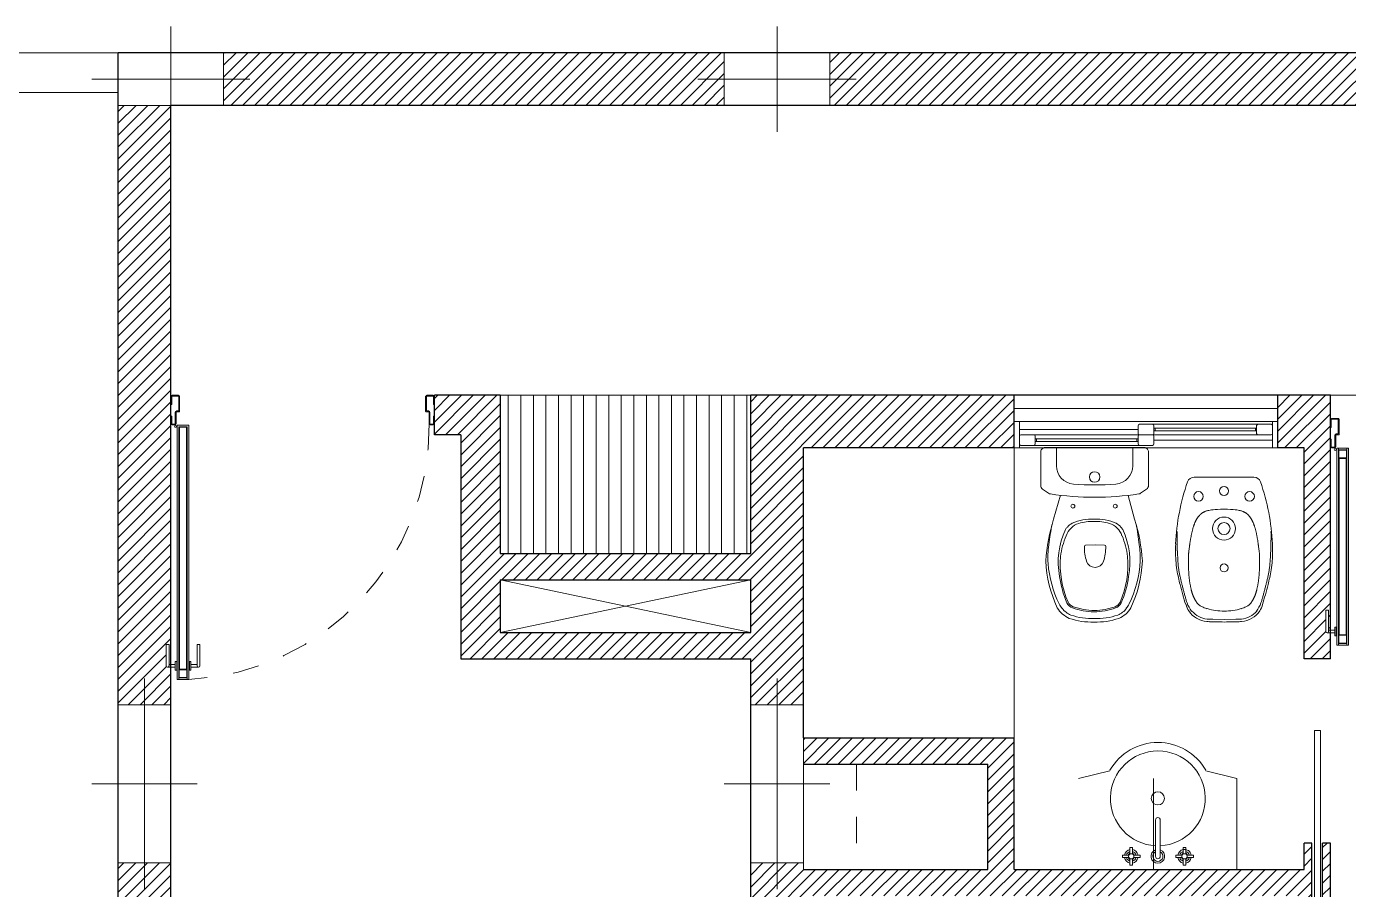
# Model space of a CAD drawing. Header units: millimetres. Extents: x 5985 to 6342, y 1020 to 1088.
# Drawn here: x 6241.81 to 6246.83, y 1074.36 to 1077.63 of the extents above; entities that cross this region are included whole.
import ezdxf

# ---------------------------------------------------------------- set-up
doc = ezdxf.new("R2010")
doc.units = ezdxf.units.MM
doc.linetypes.add('CENTER', pattern=[50.8, 31.75, -6.35, 6.35, -6.35])
doc.linetypes.add('JIS_02_0.7', pattern=[1.35, 0.75, -0.6])
for name, color, linetype, lineweight in [('02_CIVIL_EXIST', 18, 'Continuous', 30), ('07_CIVIL VISTAS MEDIA', 251, 'Continuous', 5), ('08_CIVIL VISTAS FINO', 143, 'Continuous', 9), ('09_CIVIL PROYECCIONES', 230, 'Continuous', 5), ('10_CIVIL EJES', 230, 'CENTER', 15), ('12_HATCH', 254, 'Continuous', 9), ('COLUMNAS_EJES', 252, 'Continuous', 9), ('MISC MUEBLES', 143, 'Continuous', 9), ('PILAR_HORMIGON', 2, 'Continuous', 20)]:
    doc.layers.add(name, color=color, linetype=linetype, lineweight=lineweight)
doc.layers.add('Paredes', color=250, linetype='Continuous')
pattern_1 = [(45, (-48.522404, -188.426323), (-0.0224506403, 0.0224506403), [])]
pattern_2 = [(45, (5306.23185, 1146.36072), (-0.0224506403, 0.0224506403), [])]

# ---------------------------------------------------------------- blocks, each defined once
blk = doc.blocks.new('PUERTA 1M')
at = {"layer": '09_CIVIL PROYECCIONES', "linetype": 'JIS_02_0.7', "ltscale": 0.1}
blk.add_arc((938.8607, -15.1119), 0.9623, 179.4154, 266.9577, dxfattribs=at)
at = {"layer": 'MISC MUEBLES'}
for p, q in [((937.8784, -14.9985), (937.8784, -15.0289)), ((937.8817, -14.9985), (937.8817, -15.0289)), ((937.8828, -14.994), (937.9071, -14.994)), ((937.8828, -14.9974), (937.9069, -14.9974)), ((937.9081, -15.0532), (937.9081, -14.9983)), ((937.9116, -15.054), (937.9116, -14.9978)), ((938.8451, -15.054), (938.8451, -14.9978)), ((938.8487, -15.0532), (938.8487, -14.9983)), ((938.8739, -14.994), (938.8496, -14.994)), ((938.8739, -14.9974), (938.8498, -14.9974)), ((938.875, -14.9985), (938.875, -15.0289)), ((938.8784, -14.9985), (938.8784, -15.0289)), ((937.8784, -15.0289), (937.8817, -15.0289)), ((938.8784, -15.0289), (938.875, -15.0289)), ((937.8784, -15.0729), (937.8784, -15.102)), ((937.8784, -15.0729), (937.8817, -15.0729)), ((937.8817, -15.0729), (937.8817, -15.102)), ((937.8951, -15.102), (937.8951, -15.0588)), ((937.8984, -15.102), (937.8984, -15.0588)), ((937.9007, -15.0532), (937.9081, -15.0532)), ((937.9007, -15.0566), (937.9094, -15.0566)), ((938.856, -15.0566), (938.8474, -15.0566)), ((938.856, -15.0532), (938.8487, -15.0532)), ((938.8583, -15.102), (938.8583, -15.0588)), ((938.8616, -15.102), (938.8616, -15.0588)), ((938.8784, -15.0729), (938.875, -15.0729)), ((938.875, -15.0729), (938.875, -15.102)), ((938.8784, -15.0729), (938.8784, -15.102)), ((937.8828, -15.1032), (937.894, -15.1032)), ((937.8828, -15.1065), (937.894, -15.1065)), ((938.8546, -15.1071), (938.8096, -15.1071)), ((938.8096, -15.1071), (938.8096, -16.0728)), ((938.8478, -15.1138), (938.8163, -15.1138)), ((938.8163, -15.1138), (938.8163, -16.0728)), ((938.8467, -15.1149), (938.8175, -15.1149)), ((938.8175, -15.1149), (938.8175, -15.1442)), ((938.8185, -16.0335), (938.8185, -15.1149)), ((938.8457, -15.1149), (938.8457, -16.0335)), ((938.8467, -15.1442), (938.8467, -15.1149)), ((938.8478, -15.1138), (938.8478, -16.0728)), ((938.8546, -15.1071), (938.8546, -16.0728)), ((938.8739, -15.1032), (938.8627, -15.1032)), ((938.8739, -15.1065), (938.8627, -15.1065)), ((938.7789, -15.9405), (938.7682, -15.9405)), ((938.7682, -15.9405), (938.7682, -16.021)), ((938.7789, -16.021), (938.7789, -15.9405)), ((938.8853, -16.021), (938.8853, -15.9405)), ((938.8853, -15.9405), (938.896, -15.9405)), ((938.896, -15.9405), (938.896, -16.021)), ((938.7735, -16.0264), (938.8025, -16.0264)), ((938.7789, -16.0157), (938.8025, -16.0157)), ((938.8078, -16.0049), (938.8025, -16.0049)), ((938.8025, -16.0049), (938.8025, -16.0371)), ((938.8025, -16.0371), (938.8078, -16.0371)), ((938.8078, -16.0371), (938.8078, -16.0049)), ((938.8175, -16.0649), (938.8175, -16.0356)), ((938.8175, -16.0356), (938.8467, -16.0356)), ((938.8457, -16.0335), (938.8185, -16.0335)), ((938.8467, -16.0356), (938.8467, -16.0649)), ((938.8563, -16.0371), (938.8563, -16.0049)), ((938.8563, -16.0049), (938.8617, -16.0049)), ((938.8617, -16.0371), (938.8563, -16.0371)), ((938.8617, -16.0049), (938.8617, -16.0371)), ((938.8853, -16.0157), (938.8617, -16.0157)), ((938.8906, -16.0264), (938.8617, -16.0264)), ((938.8546, -16.0728), (938.8096, -16.0728)), ((938.8478, -16.066), (938.8163, -16.066)), ((938.8467, -16.0649), (938.8175, -16.0649))]:
    blk.add_line(p, q, dxfattribs=at)
blk.add_circle((938.8607, -15.1119), 0.0036, dxfattribs=at)
for centre, radius, start, end in [((937.8828, -14.9985), 0.00448, 90, 180), ((937.8828, -14.9985), 0.00112, 90, 180), ((937.9069, -14.9985), 0.00112, 8.602, 90), ((937.9071, -14.9985), 0.00448, 8.602, 90), ((938.8496, -14.9985), 0.00448, 90, 171.398), ((938.8498, -14.9985), 0.00112, 90, 171.398), ((938.8739, -14.9985), 0.00448, 0, 90), ((938.8739, -14.9985), 0.00112, 0, 90), ((937.9007, -15.0588), 0.0056, 90, 180), ((937.9007, -15.0588), 0.00224, 90, 180), ((937.9094, -15.0544), 0.00224, 270, 8.602), ((938.8474, -15.0544), 0.00224, 171.398, 270), ((938.856, -15.0588), 0.0056, 0, 90), ((938.856, -15.0588), 0.00224, 0, 90), ((937.8828, -15.102), 0.00448, 180, 270), ((937.8828, -15.102), 0.00112, 180, 270), ((937.894, -15.102), 0.00448, 270, 0), ((937.894, -15.102), 0.00112, 270, 0), ((938.8627, -15.102), 0.00448, 180, 270), ((938.8627, -15.102), 0.00112, 180, 270), ((938.8739, -15.102), 0.00112, 270, 0), ((938.8739, -15.102), 0.00448, 270, 0), ((938.7735, -16.021), 0.00537, 180, 0), ((938.8906, -16.021), 0.00537, 180, 0)]:
    blk.add_arc(centre, radius, start, end, dxfattribs=at)
blk = doc.blocks.new('Ejes de la columna')
at = {"layer": 'COLUMNAS_EJES'}
for p, q in [((0, -0.5), (0, 0.5)), ((-0.5, 0), (0.5, 0))]:
    blk.add_line(p, q, dxfattribs=at)
blk = doc.blocks.new('1.4')
at = {"layer": '07_CIVIL VISTAS MEDIA', "linetype": 'Continuous'}
for p, q in [((931.5096, -69.8063), (930.5096, -69.8063)), ((930.5896, -69.8813), (930.9796, -69.8813)), ((930.5946, -69.8913), (930.5946, -69.8813)), ((930.9746, -69.8913), (930.9746, -69.8813)), ((930.5896, -69.8913), (930.9796, -69.8913)), ((930.9796, -69.8913), (930.5896, -69.8913)), ((931.0396, -69.9213), (931.4296, -69.9213)), ((931.0396, -69.9313), (931.4296, -69.9313)), ((931.4296, -69.9313), (931.0396, -69.9313)), ((931.0446, -69.9313), (931.0446, -69.9213)), ((931.4246, -69.9313), (931.4246, -69.9213))]:
    blk.add_line(p, q, dxfattribs=at)
at = {"layer": '09_CIVIL PROYECCIONES', "linetype": 'Continuous'}
for p, q in [((930.5296, -69.8563), (930.5096, -69.8563)), ((930.5096, -69.8563), (930.5096, -69.9563)), ((930.5096, -69.9063), (930.5096, -69.8563)), ((931.4896, -69.8563), (930.5296, -69.8563)), ((930.5296, -69.9563), (930.5296, -69.8563)), ((930.5846, -69.8663), (930.5346, -69.8663)), ((930.9846, -69.8663), (930.5846, -69.8663)), ((930.5896, -69.8713), (930.5896, -69.9013)), ((930.5896, -69.8913), (930.5896, -69.8813)), ((930.9796, -69.8713), (930.9796, -69.9013)), ((930.9796, -69.8913), (930.9796, -69.8813)), ((931.0346, -69.8663), (930.9846, -69.8663)), ((931.0396, -69.8713), (931.0396, -69.9013)), ((931.4896, -69.8563), (931.5096, -69.8563)), ((931.4896, -69.8563), (931.4896, -69.9563)), ((931.5096, -69.8563), (931.5096, -69.9563)), ((931.5096, -69.8563), (931.5096, -69.9563)), ((930.5096, -69.9063), (930.5096, -69.9563)), ((930.9796, -69.9263), (930.5296, -69.9263)), ((930.5346, -69.9063), (930.5846, -69.9063)), ((930.5846, -69.9063), (930.9846, -69.9063)), ((930.5896, -69.8863), (930.5896, -69.8913)), ((930.9796, -69.8913), (930.9796, -69.8863)), ((930.9796, -69.9113), (930.9796, -69.9413)), ((930.9846, -69.9063), (931.0346, -69.9063)), ((930.9846, -69.9063), (931.0346, -69.9063)), ((931.0346, -69.9063), (931.4346, -69.9063)), ((931.0396, -69.8863), (931.4896, -69.8863)), ((931.0396, -69.9113), (931.0396, -69.9413)), ((931.0396, -69.9313), (931.0396, -69.9213)), ((931.0396, -69.9263), (931.0396, -69.9313)), ((931.4296, -69.9113), (931.4296, -69.9413)), ((931.4296, -69.9313), (931.4296, -69.9213)), ((931.4296, -69.9313), (931.4296, -69.9263)), ((931.4346, -69.9063), (931.4846, -69.9063)), ((930.5096, -69.9563), (931.5096, -69.9563)), ((930.5096, -69.9563), (931.5096, -69.9563)), ((930.5296, -69.9563), (930.5096, -69.9563)), ((930.5296, -69.9563), (931.4896, -69.9563)), ((931.0346, -69.9463), (930.9846, -69.9463)), ((931.4346, -69.9463), (931.0346, -69.9463)), ((931.4846, -69.9463), (931.4346, -69.9463)), ((931.4896, -69.9563), (931.5096, -69.9563))]:
    blk.add_line(p, q, dxfattribs=at)
for centre, start, end in [((930.5346, -69.8713), 90, 180), ((930.5846, -69.8713), 0, 90), ((930.9846, -69.8713), 90, 180), ((931.0346, -69.8713), 0, 90), ((930.5346, -69.9013), 180, 270), ((930.5846, -69.9013), 270, 0), ((930.9846, -69.9013), 180, 270), ((930.9846, -69.9113), 90, 180), ((931.0346, -69.9013), 270, 0), ((931.0346, -69.9113), 0, 90), ((931.4346, -69.9113), 90, 180), ((931.4846, -69.9113), 0, 90), ((930.9846, -69.9413), 180, 270), ((931.0346, -69.9413), 270, 0), ((931.4346, -69.9413), 180, 270), ((931.4846, -69.9413), 270, 0)]:
    blk.add_arc(centre, 0.005, start, end, dxfattribs=at)

msp = doc.modelspace()

# ---------------------------------------------------------------- hatches: boundary and pattern name
at = {"layer": '07_CIVIL VISTAS MEDIA'}
h = msp.add_hatch(dxfattribs=at)
h.set_pattern_fill('ANSI31', color=18, scale=0.01)
h.set_pattern_definition(pattern_1)
h.paths.add_polyline_path([(6266.3631, 1077.3347), (6266.1631, 1077.3347), (6266.1631, 1075.288), (6266.1807, 1075.288), (6266.1807, 1075.2021), (6266.1631, 1075.2021), (6266.1631, 1075.0599), (6266.3631, 1075.0599)])
h.paths.add_polyline_path([(6265.9631, 1077.5347), (6264.0631, 1077.5349), (6264.0631, 1077.3349), (6265.9631, 1077.3347)])
h.paths.add_polyline_path([(6263.6631, 1077.5347), (6257.6631, 1077.5348), (6257.6631, 1077.3348), (6263.6631, 1077.3347)])
h.paths.add_polyline_path([(6257.2631, 1077.5348), (6251.2631, 1077.5348), (6251.2631, 1077.3348), (6257.2631, 1077.3348)])
h.paths.add_polyline_path([(6250.8631, 1077.5348), (6244.8631, 1077.5348), (6244.8631, 1077.3348), (6250.8631, 1077.3348)])
h.paths.add_polyline_path([(6244.4631, 1077.5349), (6242.5631, 1077.5348), (6242.5631, 1077.3348), (6244.4631, 1077.3349)])
h.paths.add_polyline_path([(6242.3631, 1077.3348), (6242.1631, 1077.3348), (6242.1631, 1075.0599), (6242.3631, 1075.0599), (6242.3631, 1075.2023), (6242.3454, 1075.2023), (6242.3454, 1075.2882), (6242.3631, 1075.2882)])
h.paths.add_polyline_path([(6242.3631, 1074.4599), (6242.1631, 1074.4599), (6242.1631, 1072.185), (6242.3631, 1072.185)])
h = msp.add_hatch(dxfattribs=at)
h.set_pattern_fill('ANSI31', color=18, scale=0.01)
h.set_pattern_definition(pattern_1)
h.paths.add_polyline_path([(6245.5631, 1076.2347), (6244.5631, 1076.2347), (6244.5631, 1075.6347), (6243.6131, 1075.6347), (6243.6131, 1076.2347), (6243.3631, 1076.2347), (6243.3631, 1076.0847), (6243.4631, 1076.0847), (6243.4631, 1075.2347), (6244.5631, 1075.2347), (6244.5631, 1075.0599), (6244.7631, 1075.0599), (6244.7631, 1076.0347), (6245.5631, 1076.0347)])
h.paths.add_polyline_path([(6244.5631, 1075.3347), (6243.6131, 1075.3347), (6243.6131, 1075.5347), (6244.5631, 1075.5347)], flags=16)
h = msp.add_hatch(dxfattribs=at)
h.set_pattern_fill('ANSI31', color=18, scale=0.01)
h.set_pattern_definition(pattern_2)
h.paths.add_polyline_path([(6255.0635, 1076.2347), (6253.9631, 1076.2347), (6253.9631, 1075.2347), (6254.0631, 1075.2347), (6254.0631, 1076.0347), (6255.0635, 1076.0347)])
h.paths.add_polyline_path([(6257.5631, 1074.4599), (6257.3631, 1074.4599), (6257.3631, 1072.185), (6257.5631, 1072.185)])
h.paths.add_polyline_path([(6261.3816, 1070.7347), (6260.9631, 1070.7347), (6260.9631, 1072.9774), (6260.9521, 1072.9774, -0.414214), (6260.9474, 1072.9822), (6260.9474, 1073.0538), (6260.9569, 1073.0538), (6260.9569, 1072.987), (6260.9631, 1072.987), (6260.9631, 1073.8347), (6260.8631, 1073.8347), (6260.8631, 1070.7347), (6259.8146, 1070.7347), (6259.8146, 1070.4347), (6261.3816, 1070.4347)])
h.paths.add_polyline_path([(6259.9746, 1070.5947), (6259.9746, 1070.6347), (6261.2216, 1070.6347), (6261.2216, 1070.5947)], flags=16)
h.paths.add_polyline_path([(6258.2146, 1070.7347), (6257.5631, 1070.7347), (6257.5631, 1071.085), (6257.3631, 1071.085), (6257.3631, 1070.7347), (6256.6476, 1070.7347), (6256.6476, 1070.4347), (6258.2146, 1070.4347)])
h.paths.add_polyline_path([(6258.0546, 1070.6347), (6258.0546, 1070.5947), (6256.7876, 1070.5947), (6256.7876, 1070.6347)], flags=16)
h.paths.add_polyline_path([(6253.1631, 1076.2347), (6252.9631, 1076.2347), (6252.9631, 1076.0347), (6253.0631, 1076.0347), (6253.0631, 1075.2347), (6253.1631, 1075.2347)])
h.paths.add_polyline_path([(6253.1454, 1075.4187), (6253.1561, 1075.4187), (6253.1561, 1075.3381, -1), (6253.1454, 1075.3381)], flags=16)
h.paths.add_polyline_path([(6251.9631, 1076.2347), (6249.6635, 1076.2347), (6249.6635, 1076.0347), (6250.9631, 1076.0347), (6250.9631, 1075.0599), (6251.1631, 1075.0599), (6251.1631, 1076.0347), (6251.9631, 1076.0347)])
h.paths.add_polyline_path([(6248.6635, 1076.2347), (6247.5631, 1076.2347), (6247.5631, 1075.2347), (6247.6631, 1075.2347), (6247.6631, 1076.0347), (6248.6635, 1076.0347)])
h.paths.add_polyline_path([(6246.7631, 1076.2347), (6246.5631, 1076.2347), (6246.5631, 1076.0347), (6246.6631, 1076.0347), (6246.6631, 1075.2347), (6246.7631, 1075.2347), (6246.7631, 1075.3328), (6246.7508, 1075.3328, -0.414214), (6246.7454, 1075.3381), (6246.7454, 1075.4187), (6246.7561, 1075.4187), (6246.7561, 1075.3435), (6246.7631, 1075.3435)])
h.paths.add_polyline_path([(6248.7136, 1070.7347), (6247.6631, 1070.7347), (6247.6631, 1073.8347), (6247.5631, 1073.8347), (6247.5631, 1072.987), (6247.5692, 1072.987), (6247.5692, 1073.0538), (6247.5788, 1073.0538), (6247.5788, 1072.9822, -0.414214), (6247.574, 1072.9774), (6247.5631, 1072.9774), (6247.5631, 1070.7347), (6247.1466, 1070.7347), (6247.1466, 1070.4347), (6248.7136, 1070.4347)])
h.paths.add_polyline_path([(6248.5536, 1070.6347), (6248.5536, 1070.5947), (6247.3066, 1070.5947), (6247.3066, 1070.6347)], flags=16)
h = msp.add_hatch(dxfattribs=at)
h.set_pattern_fill('ANSI31', color=18, scale=0.01)
h.set_pattern_definition(pattern_2)
h.paths.add_polyline_path([(6244.5631, 1071.2847), (6243.4631, 1071.2847), (6243.4631, 1071.2347), (6243.4631, 1071.1847), (6243.4631, 1071.0847), (6244.4631, 1071.0847), (6244.4631, 1068.6847), (6244.7631, 1068.6847), (6244.7631, 1070.4347), (6245.5466, 1070.4347), (6245.5466, 1070.7347), (6244.7631, 1070.7347), (6244.7631, 1071.0861), (6244.6631, 1071.0861), (6244.663, 1070.6347), (6245.3866, 1070.6347), (6245.3866, 1070.5947), (6244.623, 1070.5947), (6244.6231, 1071.0861), (6244.5631, 1071.0861)])
h.paths.add_polyline_path([(6251.8806, 1070.7347), (6251.1631, 1070.7347), (6251.1631, 1071.085), (6250.9631, 1071.085), (6250.9631, 1070.7347), (6250.3136, 1070.7347), (6250.3136, 1070.4347), (6251.8806, 1070.4347)])
h.paths.add_polyline_path([(6250.4736, 1070.5947), (6250.4736, 1070.6347), (6251.7206, 1070.6347), (6251.7206, 1070.5947)], flags=16)
h.paths.add_polyline_path([(6251.1631, 1074.4599), (6250.9631, 1074.4599), (6250.9631, 1072.185), (6251.1631, 1072.185)])
h.paths.add_polyline_path([(6244.9651, 1074.4347), (6244.9651, 1074.8347), (6245.4631, 1074.8347), (6245.4631, 1074.4347), (6244.9666, 1074.4347)])
h.paths.add_polyline_path([(6244.7631, 1074.4347), (6244.7631, 1074.4599), (6244.5631, 1074.4599), (6244.5631, 1072.185), (6244.7631, 1072.185), (6244.7631, 1074.3347), (6246.6631, 1074.3347), (6246.6631, 1073.7347), (6246.7631, 1073.7347), (6246.7631, 1073.7646), (6246.7631, 1074.5347), (6246.7331, 1074.5347), (6246.7331, 1073.9347), (6246.6931, 1073.9347), (6246.6931, 1074.5347), (6246.6631, 1074.5347), (6246.6631, 1074.4347), (6245.5631, 1074.4347), (6245.5631, 1074.9347), (6244.7631, 1074.9347), (6244.7631, 1074.8347), (6244.9651, 1074.8347), (6244.9651, 1074.4347)])
at = {"layer": '12_HATCH'}
h = msp.add_hatch(dxfattribs=at)
h.set_pattern_fill('ANSI31', color=256, scale=0.015, angle=45)
h.set_pattern_definition([(90, (5305.95471, 1091.00462), (-0.047625, 0), [])])
h.paths.add_polyline_path([(6244.5631, 1076.2347), (6244.5631, 1075.6333), (6243.6131, 1075.6333), (6243.6131, 1076.2347)])

# ---------------------------------------------------------------- linework, layer by layer
at = {"layer": '07_CIVIL VISTAS MEDIA'}
for p, q in [((6239.1631, 1077.5348), (6242.1631, 1077.5348)), ((6239.3661, 1077.3847), (6242.1631, 1077.3847)), ((6246.5631, 1076.2347), (6245.5631, 1076.2347))]:
    msp.add_line(p, q, dxfattribs=at)
at = {"layer": '08_CIVIL VISTAS FINO'}
for p, q in [((6247.5631, 1076.2347), (6246.7631, 1076.2347)), ((6244.5631, 1075.3347), (6243.6131, 1075.5347)), ((6243.6131, 1075.3347), (6244.5631, 1075.5347))]:
    msp.add_line(p, q, dxfattribs=at)
at = {"layer": '09_CIVIL PROYECCIONES', "linetype": 'JIS_02_0.7', "ltscale": 0.1}
for p, q in [((6244.7631, 1074.4347), (6244.7631, 1074.8347)), ((6244.7651, 1074.8347), (6244.9651, 1074.8347)), ((6244.9651, 1074.8347), (6244.9651, 1074.4347)), ((6244.7666, 1074.4347), (6244.9666, 1074.4347))]:
    msp.add_line(p, q, dxfattribs=at)
at = {"layer": '10_CIVIL EJES', "ltscale": 0.015}
msp.add_line((6254.8776, 1077.5347), (6237.7782, 1077.5347), dxfattribs=at)
at = {"layer": 'MISC MUEBLES'}
for p, q in [((6244.5631, 1076.2347), (6243.6131, 1076.2347)), ((6246.7631, 1076.1427), (6246.7631, 1076.1123)), ((6246.7664, 1076.1427), (6246.7664, 1076.1123)), ((6246.7675, 1076.1472), (6246.7918, 1076.1472)), ((6246.7675, 1076.1439), (6246.7917, 1076.1439)), ((6246.7928, 1076.088), (6246.7928, 1076.1429)), ((6246.7963, 1076.0872), (6246.7963, 1076.1434)), ((6246.7631, 1076.1123), (6246.7664, 1076.1123)), ((6246.7631, 1076.0683), (6246.7631, 1076.0392)), ((6246.7631, 1076.0683), (6246.7664, 1076.0683)), ((6246.7664, 1076.0683), (6246.7664, 1076.0392)), ((6246.7798, 1076.0392), (6246.7798, 1076.0824)), ((6246.7832, 1076.0392), (6246.7832, 1076.0824)), ((6246.7854, 1076.088), (6246.7928, 1076.088)), ((6246.7854, 1076.0846), (6246.7941, 1076.0846)), ((6245.5631, 1074.9347), (6245.5631, 1076.0347)), ((6245.6637, 1076.0197), (6245.6637, 1075.8926)), ((6245.6807, 1076.0347), (6246.0557, 1076.0347)), ((6245.7232, 1076.0347), (6245.7232, 1075.9675)), ((6246.0132, 1076.0347), (6246.0132, 1075.9675)), ((6246.0727, 1076.0197), (6246.0727, 1075.8926)), ((6246.7675, 1076.0381), (6246.7787, 1076.0381)), ((6246.7675, 1076.0347), (6246.7787, 1076.0347)), ((6246.7868, 1076.0342), (6246.8318, 1076.0342)), ((6246.7868, 1076.0342), (6246.7868, 1075.2864)), ((6246.7936, 1076.0342), (6246.7936, 1075.2864)), ((6246.7936, 1076.0274), (6246.8251, 1076.0274)), ((6246.7947, 1076.0263), (6246.824, 1076.0263)), ((6246.7947, 1075.9971), (6246.7947, 1076.0263)), ((6246.824, 1076.0263), (6246.824, 1075.9971)), ((6246.8251, 1076.0342), (6246.8251, 1075.2864)), ((6246.8318, 1076.0342), (6246.8318, 1075.2864)), ((6246.824, 1075.9971), (6246.7947, 1075.9971)), ((6246.8229, 1075.9949), (6246.7957, 1075.9949)), ((6246.7957, 1075.9949), (6246.7957, 1075.3257)), ((6246.8229, 1075.3257), (6246.8229, 1075.9949)), ((6246.2462, 1075.9241), (6246.4725, 1075.9241)), ((6245.6938, 1075.863), (6245.6711, 1075.8786)), ((6246.0427, 1075.863), (6246.0654, 1075.8786)), ((6245.7382, 1075.8552), (6245.7123, 1075.7643)), ((6245.9952, 1075.8549), (6246.0202, 1075.7643)), ((6245.8699, 1075.6667), (6245.8341, 1075.6655)), ((6245.8699, 1075.6667), (6245.9057, 1075.6655)), ((6246.5429, 1075.6707), (6246.5427, 1075.6739)), ((6246.543, 1075.6675), (6246.5429, 1075.6707)), ((6246.5431, 1075.6644), (6246.543, 1075.6675)), ((6246.5432, 1075.6613), (6246.5431, 1075.6644)), ((6246.5433, 1075.6583), (6246.5432, 1075.6613)), ((6246.5434, 1075.6555), (6246.5433, 1075.6583)), ((6246.5435, 1075.6527), (6246.5434, 1075.6555)), ((6246.7561, 1075.4187), (6246.7454, 1075.4187)), ((6246.7454, 1075.4187), (6246.7454, 1075.3381)), ((6246.7561, 1075.3381), (6246.7561, 1075.4187)), ((6246.7508, 1075.3328), (6246.7797, 1075.3328)), ((6246.7561, 1075.3435), (6246.7797, 1075.3435)), ((6246.7851, 1075.3542), (6246.7797, 1075.3542)), ((6246.7797, 1075.3542), (6246.7797, 1075.322)), ((6246.7797, 1075.322), (6246.7851, 1075.322)), ((6246.7851, 1075.322), (6246.7851, 1075.3542)), ((6246.824, 1075.3236), (6246.7947, 1075.3236)), ((6246.7947, 1075.3236), (6246.7947, 1075.2943)), ((6246.7957, 1075.3257), (6246.8229, 1075.3257)), ((6246.824, 1075.2943), (6246.824, 1075.3236)), ((6246.7868, 1075.2864), (6246.8318, 1075.2864)), ((6246.7936, 1075.2932), (6246.8251, 1075.2932)), ((6246.7947, 1075.2943), (6246.824, 1075.2943)), ((6245.9265, 1074.8097), (6245.8074, 1074.7797)), ((6246.0911, 1074.4347), (6246.0911, 1074.7797)), ((6246.2903, 1074.8097), (6246.4084, 1074.7797)), ((6246.4084, 1074.4347), (6246.4084, 1074.7797)), ((6246.0994, 1074.4847), (6246.0994, 1074.6227)), ((6246.1174, 1074.4847), (6246.1174, 1074.6227)), ((6246.4084, 1074.4347), (6245.8074, 1074.4347))]:
    msp.add_line(p, q, dxfattribs=at)
for points in [[(6246.3594, 1075.8024), (6246.3459, 1075.8024), (6246.3346, 1075.8018), (6246.3252, 1075.801), (6246.3175, 1075.8003), (6246.3112, 1075.7995), (6246.3061, 1075.7987), (6246.3019, 1075.7979), (6246.2984, 1075.7971), (6246.2954, 1075.7964), (6246.2927, 1075.7957), (6246.2904, 1075.795), (6246.2884, 1075.7943), (6246.2867, 1075.7936), (6246.2852, 1075.7929), (6246.2838, 1075.7923), (6246.2825, 1075.7916), (6246.2812, 1075.791), (6246.2801, 1075.7903), (6246.2789, 1075.7897), (6246.2779, 1075.789), (6246.2768, 1075.7884), (6246.2759, 1075.7877), (6246.2749, 1075.7871), (6246.274, 1075.7864), (6246.2732, 1075.7858), (6246.2724, 1075.7851), (6246.2716, 1075.7845), (6246.2709, 1075.7838), (6246.2702, 1075.7832), (6246.2695, 1075.7825), (6246.2688, 1075.7819), (6246.2682, 1075.7812), (6246.2675, 1075.7806), (6246.2669, 1075.7799), (6246.2662, 1075.7793), (6246.2656, 1075.7785), (6246.2649, 1075.7778), (6246.2642, 1075.777), (6246.2635, 1075.7761), (6246.2628, 1075.7752), (6246.262, 1075.7742), (6246.2612, 1075.7731), (6246.2603, 1075.7719), (6246.2595, 1075.7707), (6246.2587, 1075.7695), (6246.2578, 1075.7682), (6246.257, 1075.7669), (6246.2562, 1075.7656), (6246.2554, 1075.7643), (6246.2547, 1075.763), (6246.254, 1075.7617), (6246.2533, 1075.7604), (6246.2526, 1075.7591), (6246.2519, 1075.7578), (6246.2513, 1075.7565), (6246.2507, 1075.7552), (6246.2501, 1075.7539), (6246.2495, 1075.7526), (6246.2489, 1075.7513), (6246.2483, 1075.75), (6246.2477, 1075.7487), (6246.2472, 1075.7474), (6246.2467, 1075.7461), (6246.2461, 1075.7448), (6246.2456, 1075.7435), (6246.2451, 1075.7422), (6246.2446, 1075.7409), (6246.2441, 1075.7394), (6246.2436, 1075.7379), (6246.2431, 1075.7363), (6246.2426, 1075.7346), (6246.2421, 1075.7327), (6246.2415, 1075.7307), (6246.2409, 1075.7285), (6246.2403, 1075.7262), (6246.2397, 1075.7238), (6246.2391, 1075.7213), (6246.2385, 1075.7188), (6246.2379, 1075.7162), (6246.2373, 1075.7136), (6246.2367, 1075.711), (6246.2362, 1075.7084), (6246.2356, 1075.7058), (6246.2351, 1075.7032), (6246.2345, 1075.7006), (6246.234, 1075.698), (6246.2335, 1075.6954), (6246.233, 1075.6928), (6246.2326, 1075.6902), (6246.2321, 1075.6876), (6246.2316, 1075.685), (6246.2312, 1075.6824), (6246.2307, 1075.6798), (6246.2303, 1075.6772), (6246.2299, 1075.6746), (6246.2296, 1075.672), (6246.2292, 1075.6694), (6246.2289, 1075.6668), (6246.2286, 1075.6643), (6246.2285, 1075.6631)], [(6246.3592, 1075.8024), (6246.3727, 1075.8024), (6246.384, 1075.8017), (6246.3934, 1075.801), (6246.4011, 1075.8003), (6246.4074, 1075.7995), (6246.4126, 1075.7987), (6246.4167, 1075.7979), (6246.4202, 1075.7971), (6246.4233, 1075.7964), (6246.4259, 1075.7956), (6246.4282, 1075.7949), (6246.4302, 1075.7942), (6246.4319, 1075.7936), (6246.4335, 1075.7929), (6246.4349, 1075.7923), (6246.4362, 1075.7916), (6246.4374, 1075.791), (6246.4386, 1075.7903), (6246.4397, 1075.7897), (6246.4408, 1075.789), (6246.4418, 1075.7884), (6246.4428, 1075.7877), (6246.4437, 1075.7871), (6246.4446, 1075.7864), (6246.4454, 1075.7858), (6246.4462, 1075.7851), (6246.447, 1075.7845), (6246.4477, 1075.7838), (6246.4484, 1075.7832), (6246.4491, 1075.7825), (6246.4498, 1075.7819), (6246.4505, 1075.7812), (6246.4511, 1075.7806), (6246.4518, 1075.7799), (6246.4524, 1075.7792), (6246.453, 1075.7785), (6246.4537, 1075.7777), (6246.4544, 1075.7769), (6246.4551, 1075.7761), (6246.4559, 1075.7751), (6246.4566, 1075.7741), (6246.4574, 1075.773), (6246.4583, 1075.7719), (6246.4591, 1075.7707), (6246.4599, 1075.7695), (6246.4608, 1075.7682), (6246.4616, 1075.7669), (6246.4624, 1075.7656), (6246.4632, 1075.7643), (6246.4639, 1075.763), (6246.4646, 1075.7617), (6246.4653, 1075.7604), (6246.466, 1075.7591), (6246.4667, 1075.7578), (6246.4673, 1075.7565), (6246.4679, 1075.7552), (6246.4685, 1075.7539), (6246.4691, 1075.7526), (6246.4697, 1075.7513), (6246.4703, 1075.75), (6246.4709, 1075.7487), (6246.4714, 1075.7474), (6246.4719, 1075.7461), (6246.4725, 1075.7448), (6246.473, 1075.7435), (6246.4735, 1075.7422), (6246.474, 1075.7408), (6246.4745, 1075.7394), (6246.475, 1075.7379), (6246.4755, 1075.7363), (6246.476, 1075.7345), (6246.4765, 1075.7327), (6246.4771, 1075.7306), (6246.4777, 1075.7285), (6246.4783, 1075.7262), (6246.4789, 1075.7238), (6246.4795, 1075.7213), (6246.4801, 1075.7188), (6246.4807, 1075.7162), (6246.4813, 1075.7136), (6246.4819, 1075.711), (6246.4824, 1075.7084), (6246.483, 1075.7058), (6246.4835, 1075.7032), (6246.484, 1075.7006), (6246.4845, 1075.698), (6246.4851, 1075.6954), (6246.4855, 1075.6928), (6246.486, 1075.6902), (6246.4865, 1075.6876), (6246.487, 1075.685), (6246.4874, 1075.6824), (6246.4878, 1075.6798), (6246.4882, 1075.6772), (6246.4886, 1075.6746), (6246.489, 1075.672), (6246.4894, 1075.6694), (6246.4897, 1075.6668), (6246.49, 1075.6642), (6246.4901, 1075.6631)], [(6246.2293, 1075.6692), (6246.2258, 1075.643), (6246.2256, 1075.6416), (6246.2255, 1075.6403), (6246.2254, 1075.6388), (6246.2253, 1075.6372), (6246.2251, 1075.6354), (6246.225, 1075.6335), (6246.2249, 1075.6314), (6246.2247, 1075.6291), (6246.2246, 1075.6268), (6246.2245, 1075.6243), (6246.2244, 1075.6218), (6246.2244, 1075.6192), (6246.2243, 1075.6166), (6246.2243, 1075.614), (6246.2243, 1075.6114), (6246.2243, 1075.6088), (6246.2244, 1075.6062), (6246.2244, 1075.6036), (6246.2244, 1075.601), (6246.2245, 1075.5984), (6246.2246, 1075.5958), (6246.2246, 1075.5932), (6246.2246, 1075.5906), (6246.2247, 1075.588), (6246.2247, 1075.5854), (6246.2248, 1075.5828), (6246.2248, 1075.5802), (6246.2249, 1075.5776), (6246.225, 1075.575), (6246.225, 1075.5724), (6246.2251, 1075.5698), (6246.2252, 1075.5672), (6246.2253, 1075.5646), (6246.2254, 1075.562), (6246.2255, 1075.5594), (6246.2257, 1075.5568), (6246.2259, 1075.5542), (6246.2261, 1075.5516), (6246.2263, 1075.549), (6246.2266, 1075.5464), (6246.2269, 1075.5438), (6246.2272, 1075.5412), (6246.2275, 1075.5386), (6246.2278, 1075.536), (6246.2281, 1075.5334), (6246.2285, 1075.5308), (6246.2289, 1075.5282), (6246.2293, 1075.5256), (6246.2297, 1075.523), (6246.2301, 1075.5204), (6246.2306, 1075.5178), (6246.231, 1075.5152), (6246.2315, 1075.5126), (6246.232, 1075.51), (6246.2326, 1075.5074), (6246.2331, 1075.5048), (6246.2336, 1075.5024), (6246.2342, 1075.5), (6246.2347, 1075.4977), (6246.2352, 1075.4955), (6246.2357, 1075.4935), (6246.2362, 1075.4916), (6246.2367, 1075.4899), (6246.2371, 1075.4883), (6246.2375, 1075.4868), (6246.2379, 1075.4853), (6246.2384, 1075.484), (6246.2388, 1075.4826), (6246.2392, 1075.4813), (6246.2397, 1075.48), (6246.2401, 1075.4787), (6246.2406, 1075.4774), (6246.2411, 1075.4761), (6246.2416, 1075.4748), (6246.2421, 1075.4735), (6246.2426, 1075.4722), (6246.2431, 1075.4709), (6246.2437, 1075.4696), (6246.2443, 1075.4683), (6246.2449, 1075.467), (6246.2455, 1075.4657), (6246.2461, 1075.4644), (6246.2468, 1075.4631), (6246.2475, 1075.4618), (6246.2481, 1075.4605), (6246.2489, 1075.4592), (6246.2496, 1075.4579), (6246.2503, 1075.4566), (6246.2511, 1075.4553), (6246.252, 1075.454), (6246.2528, 1075.4527), (6246.2537, 1075.4514), (6246.2546, 1075.4501), (6246.2556, 1075.4488), (6246.2566, 1075.4475), (6246.2576, 1075.4462), (6246.2588, 1075.4449), (6246.26, 1075.4436), (6246.2612, 1075.4423), (6246.2626, 1075.441), (6246.2641, 1075.4397), (6246.2656, 1075.4384), (6246.2673, 1075.4371), (6246.2692, 1075.4358), (6246.2715, 1075.4344), (6246.274, 1075.433), (6246.277, 1075.4315), (6246.2804, 1075.43), (6246.2843, 1075.4284), (6246.2888, 1075.4268), (6246.2942, 1075.4251), (6246.2957, 1075.4247)], [(6246.4893, 1075.6691), (6246.4928, 1075.6429), (6246.4929, 1075.6416), (6246.493, 1075.6402), (6246.4932, 1075.6387), (6246.4933, 1075.6371), (6246.4934, 1075.6354), (6246.4936, 1075.6334), (6246.4937, 1075.6313), (6246.4938, 1075.6291), (6246.4939, 1075.6267), (6246.494, 1075.6242), (6246.4941, 1075.6217), (6246.4942, 1075.6191), (6246.4942, 1075.6165), (6246.4942, 1075.6139), (6246.4942, 1075.6113), (6246.4942, 1075.6087), (6246.4942, 1075.6061), (6246.4941, 1075.6035), (6246.4941, 1075.6009), (6246.494, 1075.5983), (6246.494, 1075.5957), (6246.4939, 1075.5931), (6246.4939, 1075.5905), (6246.4938, 1075.5879), (6246.4938, 1075.5853), (6246.4937, 1075.5827), (6246.4937, 1075.5801), (6246.4936, 1075.5775), (6246.4936, 1075.5749), (6246.4935, 1075.5723), (6246.4934, 1075.5697), (6246.4933, 1075.5671), (6246.4932, 1075.5645), (6246.4931, 1075.5619), (6246.493, 1075.5593), (6246.4928, 1075.5567), (6246.4926, 1075.5541), (6246.4924, 1075.5515), (6246.4922, 1075.5489), (6246.4919, 1075.5463), (6246.4917, 1075.5437), (6246.4914, 1075.5411), (6246.491, 1075.5385), (6246.4907, 1075.5359), (6246.4904, 1075.5333), (6246.49, 1075.5307), (6246.4896, 1075.5281), (6246.4892, 1075.5255), (6246.4888, 1075.5229), (6246.4884, 1075.5203), (6246.4879, 1075.5177), (6246.4875, 1075.5151), (6246.487, 1075.5125), (6246.4865, 1075.5099), (6246.4859, 1075.5073), (6246.4854, 1075.5048), (6246.4849, 1075.5023), (6246.4843, 1075.4999), (6246.4838, 1075.4976), (6246.4833, 1075.4955), (6246.4828, 1075.4934), (6246.4823, 1075.4916), (6246.4818, 1075.4898), (6246.4814, 1075.4882), (6246.481, 1075.4867), (6246.4805, 1075.4853), (6246.4801, 1075.4839), (6246.4797, 1075.4826), (6246.4793, 1075.4813), (6246.4788, 1075.48), (6246.4784, 1075.4787), (6246.4779, 1075.4774), (6246.4774, 1075.4761), (6246.4769, 1075.4748), (6246.4764, 1075.4735), (6246.4759, 1075.4722), (6246.4753, 1075.4709), (6246.4748, 1075.4696), (6246.4742, 1075.4683), (6246.4736, 1075.467), (6246.473, 1075.4657), (6246.4724, 1075.4644), (6246.4717, 1075.4631), (6246.471, 1075.4618), (6246.4703, 1075.4605), (6246.4696, 1075.4592), (6246.4689, 1075.4579), (6246.4681, 1075.4566), (6246.4673, 1075.4553), (6246.4665, 1075.454), (6246.4657, 1075.4527), (6246.4648, 1075.4514), (6246.4639, 1075.4501), (6246.4629, 1075.4488), (6246.4619, 1075.4475), (6246.4608, 1075.4462), (6246.4597, 1075.4449), (6246.4585, 1075.4436), (6246.4572, 1075.4423), (6246.4559, 1075.441), (6246.4544, 1075.4397), (6246.4529, 1075.4384), (6246.4512, 1075.4371), (6246.4492, 1075.4357), (6246.447, 1075.4344), (6246.4445, 1075.433), (6246.4415, 1075.4315), (6246.4381, 1075.43), (6246.4342, 1075.4284), (6246.4296, 1075.4267), (6246.4242, 1075.425), (6246.4228, 1075.4247)], [(6246.2191, 1075.4467), (6246.2183, 1075.4492), (6246.2172, 1075.4524), (6246.2162, 1075.4556), (6246.2153, 1075.4587), (6246.2143, 1075.462), (6246.2134, 1075.4652), (6246.2125, 1075.4684), (6246.2116, 1075.4716), (6246.2107, 1075.4748), (6246.2098, 1075.4781), (6246.2089, 1075.4813), (6246.2081, 1075.4845), (6246.2072, 1075.4878), (6246.2064, 1075.491), (6246.2055, 1075.4943), (6246.2047, 1075.4975), (6246.2038, 1075.5007), (6246.203, 1075.504), (6246.2021, 1075.5072), (6246.2013, 1075.5105), (6246.2005, 1075.5137), (6246.1996, 1075.517), (6246.1988, 1075.5202), (6246.198, 1075.5234), (6246.1972, 1075.5267), (6246.1964, 1075.5299), (6246.1957, 1075.5331), (6246.1949, 1075.5363), (6246.1942, 1075.5395), (6246.1935, 1075.5427), (6246.1928, 1075.546), (6246.1921, 1075.5492), (6246.1914, 1075.5524), (6246.1908, 1075.5556), (6246.1902, 1075.5588), (6246.1895, 1075.562), (6246.1889, 1075.5652), (6246.1884, 1075.5685), (6246.1878, 1075.5716), (6246.1873, 1075.5748), (6246.1868, 1075.578), (6246.1865, 1075.5803)], [(6246.4994, 1075.4467), (6246.5002, 1075.4491), (6246.5012, 1075.4523), (6246.5022, 1075.4555), (6246.5032, 1075.4587), (6246.5042, 1075.4619), (6246.5051, 1075.4651), (6246.506, 1075.4683), (6246.5069, 1075.4715), (6246.5078, 1075.4748), (6246.5087, 1075.478), (6246.5096, 1075.4812), (6246.5104, 1075.4845), (6246.5113, 1075.4877), (6246.5121, 1075.4909), (6246.513, 1075.4942), (6246.5138, 1075.4974), (6246.5147, 1075.5007), (6246.5155, 1075.5039), (6246.5164, 1075.5072), (6246.5172, 1075.5104), (6246.518, 1075.5137), (6246.5189, 1075.5169), (6246.5197, 1075.5201), (6246.5205, 1075.5234), (6246.5213, 1075.5266), (6246.5221, 1075.5298), (6246.5228, 1075.533), (6246.5236, 1075.5362), (6246.5243, 1075.5395), (6246.525, 1075.5427), (6246.5257, 1075.5459), (6246.5264, 1075.5491), (6246.5271, 1075.5523), (6246.5277, 1075.5555), (6246.5284, 1075.5588), (6246.529, 1075.562), (6246.5296, 1075.5652), (6246.5301, 1075.5684), (6246.5307, 1075.5716), (6246.5312, 1075.5748), (6246.5317, 1075.578), (6246.532, 1075.5803)], [(6246.3602, 1075.3741), (6246.3522, 1075.3743), (6246.345, 1075.3745), (6246.3388, 1075.3746), (6246.3333, 1075.3747), (6246.3283, 1075.3749), (6246.3239, 1075.375), (6246.3199, 1075.375), (6246.3162, 1075.3751), (6246.3126, 1075.3752), (6246.3092, 1075.3753), (6246.306, 1075.3754), (6246.3033, 1075.3755)], [(6246.3604, 1075.3835), (6246.3164, 1075.3845), (6246.3128, 1075.3846), (6246.3095, 1075.3847), (6246.3063, 1075.3847), (6246.3036, 1075.3848)], [(6246.36, 1075.3835), (6246.4041, 1075.3845), (6246.4076, 1075.3846), (6246.411, 1075.3846), (6246.4142, 1075.3847), (6246.4169, 1075.3848)], [(6246.36, 1075.3835), (6246.3601, 1075.3835)], [(6246.3602, 1075.3741), (6246.3683, 1075.3743), (6246.3754, 1075.3745), (6246.3817, 1075.3746), (6246.3872, 1075.3747), (6246.3921, 1075.3748), (6246.3965, 1075.3749), (6246.4005, 1075.375), (6246.4043, 1075.3751), (6246.4078, 1075.3752), (6246.4112, 1075.3753), (6246.4144, 1075.3754), (6246.4171, 1075.3754)], [(6246.3604, 1075.3835), (6246.3603, 1075.3835)], [(6246.0024, 1074.4934), (6246.0024, 1074.5182), (6246.0124, 1074.5182), (6246.0124, 1074.4934)], [(6246.2144, 1074.4934), (6246.2144, 1074.5182), (6246.2044, 1074.5182), (6246.2044, 1074.4934)], [(6245.9987, 1074.4797), (6245.9739, 1074.4797), (6245.9739, 1074.4897), (6245.9987, 1074.4897)], [(6246.0024, 1074.4761), (6246.0024, 1074.4512), (6246.0124, 1074.4512), (6246.0124, 1074.4761)], [(6246.016, 1074.4797), (6246.0409, 1074.4797), (6246.0409, 1074.4897), (6246.016, 1074.4897)], [(6246.2007, 1074.4797), (6246.1759, 1074.4797), (6246.1759, 1074.4897), (6246.2007, 1074.4897)], [(6246.2144, 1074.4761), (6246.2144, 1074.4512), (6246.2044, 1074.4512), (6246.2044, 1074.4761)], [(6246.218, 1074.4797), (6246.2429, 1074.4797), (6246.2429, 1074.4897), (6246.218, 1074.4897)]]:
    msp.add_lwpolyline(points, dxfattribs=at)
for points in [[(6245.7123, 1075.7643, 0.058031), (6245.6831, 1075.6059, 0.099768), (6245.7266, 1075.4277, 0.155256), (6245.7722, 1075.3881, 0.093906), (6245.8662, 1075.3742, 0.093906)], [(6245.7647, 1075.7346, 0.02892), (6245.7573, 1075.7247, 0.156998), (6245.7355, 1075.5465, 0.072829), (6245.7633, 1075.4475, 0.204333), (6245.7845, 1075.4277, 0.080392), (6245.8662, 1075.4123)], [(6245.8662, 1075.7643, 0.121524), (6245.783, 1075.7488, 0.060693)], [(6245.8657, 1075.7554, 0.08742), (6245.8079, 1075.7486, 0.121524)], [(6245.8662, 1075.7643, -0.121524), (6245.9494, 1075.7488, -0.060693)], [(6246.0202, 1075.7643, -0.058031), (6246.0494, 1075.6059, -0.099768), (6246.0058, 1075.4277, -0.155256), (6245.9603, 1075.3881, -0.093906), (6245.8662, 1075.3742, -0.093906)], [(6245.9677, 1075.7346, -0.02892), (6245.9751, 1075.7247, -0.156998), (6245.9969, 1075.5465, -0.072829), (6245.9692, 1075.4475, -0.204333), (6245.9479, 1075.4277, -0.080392), (6245.8662, 1075.4123)], [(6245.8667, 1075.7554, -0.08742), (6245.9245, 1075.7486, -0.121524)], [(6245.745, 1075.4261, 0.122968), (6245.778, 1075.4006, 0.092568), (6245.8672, 1075.3875, 0.093376)], [(6245.9894, 1075.4261, -0.122968), (6245.9564, 1075.4006, -0.092568), (6245.8672, 1075.3875, -0.093376)]]:
    msp.add_lwpolyline(points, format="xyb", dxfattribs=at)
msp.add_lwpolyline([(6246.7258, 1074.2652), (6246.7021, 1074.2652), (6246.7021, 1074.962), (6246.7258, 1074.962)], close=True, dxfattribs=at)
for centre, radius in [((6246.7808, 1076.0294), 0.0036), ((6245.8682, 1075.9247), 0.02), ((6246.2623, 1075.851), 0.0182), ((6246.3594, 1075.8717), 0.0172), ((6246.4563, 1075.8509), 0.0182), ((6245.786, 1075.8138), 0.00743), ((6245.9464, 1075.8138), 0.00743), ((6246.3592, 1075.7288), 0.0437), ((6246.3592, 1075.7288), 0.0229), ((6246.3593, 1075.5797), 0.0151), ((6246.1084, 1074.7047), 0.025), ((6246.0074, 1074.4847), 0.01), ((6246.2094, 1074.4847), 0.01)]:
    msp.add_circle(centre, radius, dxfattribs=at)
for centre, radius, start, end in [((6246.7675, 1076.1427), 0.00448, 90, 180), ((6246.7675, 1076.1427), 0.00112, 90, 180), ((6246.7917, 1076.1427), 0.00112, 8.602, 90), ((6246.7918, 1076.1427), 0.00448, 8.602, 90), ((6246.7854, 1076.0824), 0.0056, 90, 180), ((6246.7854, 1076.0824), 0.00224, 90, 180), ((6246.7941, 1076.0869), 0.00224, 270, 8.602), ((6245.6807, 1076.0197), 0.017, 140.4696, 180), ((6245.6788, 1076.0181), 0.0168, 83.451, 131.9108), ((6246.0577, 1076.0181), 0.0168, 48.0892, 96.549), ((6246.0557, 1076.0197), 0.017, 0, 39.5304), ((6246.7675, 1076.0392), 0.00448, 180, 270), ((6246.7675, 1076.0392), 0.00112, 180, 270), ((6246.7787, 1076.0392), 0.00448, 270, 0), ((6246.7787, 1076.0392), 0.00112, 270, 0), ((6245.7932, 1075.9675), 0.07, 180, 265.7397), ((6245.9432, 1075.9675), 0.07, 274.2603, 0), ((6246.2461, 1075.8974), 0.0267, 89.9746, 160.7192), ((6246.4725, 1075.8974), 0.0267, 19.2555, 90), ((6245.6807, 1075.8926), 0.017, 180, 235.4915), ((6245.8682, 1076.9743), 1.0796, 265.7397, 274.2603), ((6246.0557, 1075.8926), 0.017, 304.5085, 0), ((6246.9951, 1075.6354), 0.8201, 160.7192, 177.5299), ((6245.7235, 1075.6357), 0.8201, 2.4447, 19.2555), ((6245.7034, 1075.877), 0.017, 235.4915, 261.4564), ((6245.8682, 1076.9743), 1.1266, 261.4564, 278.5436), ((6246.0331, 1075.877), 0.017, 278.5436, 304.5085), ((6246.5, 1075.5851), 0.8092, 168.5301, 174.1535), ((6245.8324, 1075.6763), 0.0764, 108.7508, 160.6658), ((6245.8074, 1075.6986), 0.0558, 115.8294, 139.7492), ((6245.9, 1075.6763), 0.0764, 19.3342, 71.2492), ((6245.9251, 1075.6986), 0.0558, 40.2508, 64.1706), ((6245.2325, 1075.5851), 0.8092, 5.8465, 11.4699), ((6247.5459, 1075.6966), 1.3649, 179.1204, 182.2097), ((6245.1727, 1075.6971), 1.3649, 357.765, 0.8542), ((6245.9756, 1075.6195), 0.2847, 170.2891, 184.611), ((6246.0299, 1075.5863), 0.2932, 156.8405, 172.9203), ((6245.8343, 1075.6605), 0.005, 91.9734, 179.8282), ((6245.9055, 1075.6605), 0.005, 0.1718, 88.0266), ((6245.7026, 1075.5863), 0.2932, 7.0797, 23.1595), ((6245.7568, 1075.6195), 0.2847, 357.2885, 9.7109), ((6246.0874, 1075.5916), 0.3498, 174.9532, 203.9732), ((6246.0202, 1075.6599), 0.1909, 179.8282, 196.8593), ((6245.7195, 1075.6599), 0.1909, 343.1407, 0.1718), ((6245.645, 1075.5916), 0.3498, 336.0268, 5.0468), ((6247.5459, 1075.7036), 1.3649, 182.5037, 185.1806), ((6245.1727, 1075.7041), 1.3649, 354.7941, 357.4709), ((6246.113, 1075.6283), 0.4224, 184.3014, 206.071), ((6245.8488, 1075.608), 0.0118, 196.8593, 200.5908), ((6245.8701, 1075.616), 0.0346, 200.5908, 269.6445), ((6245.8697, 1075.616), 0.0346, 270.3555, 339.4092), ((6245.891, 1075.608), 0.0118, 339.4092, 343.1407), ((6245.6194, 1075.6283), 0.4224, 333.929, 356.9789), ((6245.8428, 1075.4997), 0.1232, 207.5391, 216.6672), ((6245.7971, 1075.4625), 0.0321, 203.9732, 250.1669), ((6245.8738, 1075.6724), 0.2552, 250.1669, 268.5519), ((6245.8606, 1075.6724), 0.2552, 271.4481, 289.8331), ((6245.9353, 1075.4625), 0.0321, 289.8331, 336.0268), ((6245.8896, 1075.4997), 0.1232, 323.3328, 332.4609), ((6246.3059, 1075.4648), 0.0941, 195.0663, 210.9763), ((6246.337, 1075.4921), 0.1264, 201.0557, 217.1205), ((6246.3024, 1075.4696), 0.0938, 214.5877, 265.0728), ((6246.3024, 1075.4696), 0.0844, 219.519, 265.0728), ((6246.3603, 1075.6474), 0.2317, 253.6948, 269.9596), ((6246.3603, 1075.6474), 0.2317, 270.015, 286.2798), ((6246.4181, 1075.4695), 0.0844, 274.9018, 320.4556), ((6246.4181, 1075.4695), 0.0938, 274.9018, 325.387), ((6246.3815, 1075.4921), 0.1264, 322.8542, 338.9189), ((6246.3422, 1075.4981), 0.1736, 331.8708, 340.547), ((6246.3099, 1075.5158), 0.1405, 263.6264, 267.3039), ((6246.3099, 1075.5158), 0.1311, 263.6264, 267.3039), ((6246.4106, 1075.5158), 0.1311, 272.6707, 276.3482), ((6246.4106, 1075.5158), 0.1405, 272.6707, 276.3482), ((6246.7508, 1075.3381), 0.00537, 180, 0), ((6246.1084, 1074.7069), 0.21, 30, 150), ((6246.1084, 1074.7047), 0.18, 272.866, 267.134), ((6246.1084, 1074.6227), 0.009, 0, 180), ((6246.2094, 1074.4847), 0.026, 11.0875, 101.0875), ((6246.0074, 1074.4847), 0.026, 101.0875, 168.9125), ((6246.0074, 1074.4847), 0.026, 191.0875, 258.9125), ((6246.0074, 1074.4847), 0.019, 105.2575, 164.7425), ((6246.0074, 1074.4847), 0.019, 195.2575, 254.7425), ((6246.0074, 1074.4847), 0.0125, 113.5782, 156.4218), ((6246.0074, 1074.4847), 0.0125, 203.5782, 246.4218), ((6246.0074, 1074.4847), 0.026, 11.0875, 78.9125), ((6246.0074, 1074.4847), 0.019, 15.2575, 74.7425), ((6246.0074, 1074.4847), 0.0125, 23.5782, 66.4218), ((6246.0074, 1074.4847), 0.0125, 293.5782, 336.4218), ((6246.0074, 1074.4847), 0.019, 285.2575, 344.7425), ((6246.0074, 1074.4847), 0.026, 281.0875, 348.9125), ((6246.1084, 1074.4847), 0.026, 110.2522, 69.7478), ((6246.1084, 1074.4847), 0.019, 118.2737, 61.7263), ((6246.1084, 1074.4847), 0.009, 180, 0), ((6246.2094, 1074.4847), 0.026, 101.0875, 168.9125), ((6246.2094, 1074.4847), 0.026, 191.0875, 258.9125), ((6246.2094, 1074.4847), 0.019, 105.2575, 164.7425), ((6246.2094, 1074.4847), 0.019, 195.2575, 254.7425), ((6246.2094, 1074.4847), 0.0125, 113.5782, 156.4218), ((6246.2094, 1074.4847), 0.0125, 203.5782, 246.4218), ((6246.2094, 1074.4847), 0.019, 15.2575, 74.7425), ((6246.2094, 1074.4847), 0.0125, 23.5782, 66.4218), ((6246.2094, 1074.4847), 0.0125, 293.5782, 336.4218), ((6246.2094, 1074.4847), 0.019, 285.2575, 344.7425), ((6246.2094, 1074.4847), 0.026, 281.0875, 348.9125)]:
    msp.add_arc(centre, radius, start, end, dxfattribs=at)
for points in [[(6246.176, 1075.6707), (6246.1753, 1075.6295), (6246.1766, 1075.6077), (6246.1807, 1075.572), (6246.1864, 1075.5427), (6246.1925, 1075.5167), (6246.2027, 1075.4777), (6246.214, 1075.4403)], [(6246.5429, 1075.6707), (6246.5436, 1075.6295), (6246.5422, 1075.6077), (6246.5381, 1075.572), (6246.5325, 1075.5427), (6246.5263, 1075.5167), (6246.5162, 1075.4777), (6246.5049, 1075.4403)]]:
    msp.add_spline(points, degree=3, dxfattribs=at)
at = {"layer": 'Paredes', "color": 18}
for p, q in [((6266.3631, 1077.5347), (6242.1631, 1077.5348)), ((6242.1631, 1071.0847), (6242.1631, 1077.5348)), ((6266.1631, 1077.3347), (6242.3631, 1077.3348)), ((6242.3631, 1074.4347), (6242.3631, 1077.3348)), ((6242.3631, 1071.2847), (6242.3631, 1076.2347)), ((6243.3631, 1076.0847), (6243.3631, 1076.2347)), ((6243.6131, 1076.2347), (6243.3631, 1076.2347)), ((6243.6131, 1076.2347), (6243.6131, 1075.6347)), ((6244.5631, 1075.6347), (6244.5631, 1076.2347)), ((6246.7631, 1076.2347), (6244.5631, 1076.2347)), ((6245.5631, 1076.0347), (6245.5631, 1076.2347)), ((6246.5631, 1076.0347), (6246.5631, 1076.2347)), ((6246.7631, 1075.2347), (6246.7631, 1076.2347)), ((6243.4631, 1076.0847), (6243.3631, 1076.0847)), ((6243.4631, 1076.0847), (6243.4631, 1075.2347)), ((6245.5631, 1076.0347), (6244.7631, 1076.0347)), ((6244.7631, 1074.9347), (6244.7631, 1076.0347)), ((6246.0596, 1076.0347), (6245.6769, 1076.0347)), ((6246.6631, 1076.0347), (6246.5631, 1076.0347)), ((6246.6631, 1075.2347), (6246.6631, 1076.0347)), ((6243.6131, 1075.6347), (6244.5631, 1075.6347)), ((6243.6131, 1075.5347), (6243.6131, 1075.3347)), ((6243.6131, 1075.5347), (6244.5631, 1075.5347)), ((6244.5631, 1075.3347), (6244.5631, 1075.5347)), ((6243.6131, 1075.3347), (6244.5631, 1075.3347)), ((6243.4631, 1075.2347), (6244.5631, 1075.2347)), ((6244.5631, 1071.2847), (6244.5631, 1075.2347)), ((6246.7631, 1075.2347), (6246.6631, 1075.2347)), ((6244.7631, 1074.9347), (6245.5631, 1074.9347)), ((6245.5631, 1074.4347), (6245.5631, 1074.9347)), ((6244.7631, 1074.8347), (6245.4631, 1074.8347)), ((6245.4631, 1074.4347), (6245.4631, 1074.8347)), ((6246.6631, 1074.4347), (6246.6631, 1074.5347)), ((6246.6931, 1074.5347), (6246.6631, 1074.5347)), ((6246.6931, 1073.9347), (6246.6931, 1074.5347)), ((6246.7331, 1073.9347), (6246.7331, 1074.5347)), ((6246.7631, 1074.5347), (6246.7331, 1074.5347)), ((6246.7631, 1073.7347), (6246.7631, 1074.5347)), ((6244.7631, 1074.4347), (6245.4631, 1074.4347)), ((6245.5631, 1074.4347), (6246.6631, 1074.4347))]:
    msp.add_line(p, q, dxfattribs=at)
at = {"layer": 'PILAR_HORMIGON'}
for points in [[(6242.5631, 1077.5348), (6242.1631, 1077.5348), (6242.1631, 1077.3348), (6242.5631, 1077.3348), (6242.5631, 1077.5348)], [(6244.8631, 1077.5348), (6244.4631, 1077.5348), (6244.4631, 1077.3348), (6244.8631, 1077.3348), (6244.8631, 1077.5348)], [(6242.3631, 1075.0599), (6242.1631, 1075.0599), (6242.1631, 1074.4599), (6242.3631, 1074.4599), (6242.3631, 1075.0599)], [(6244.7631, 1075.0599), (6244.5631, 1075.0599), (6244.5631, 1074.4599), (6244.7631, 1074.4599), (6244.7631, 1075.0599)]]:
    msp.add_lwpolyline(points, close=True, dxfattribs=at)

# ---------------------------------------------------------------- block references
at = {"layer": '02_CIVIL_EXIST', "xscale": -1}
msp.add_blockref('1.4', (7177.0727, 1145.991), dxfattribs=at)
at = {"layer": '09_CIVIL PROYECCIONES', "linetype": 'JIS_02_0.7', "ltscale": 0.1, "xscale": -1}
msp.add_blockref('PUERTA 1M', (7181.2414, 1091.2287), dxfattribs=at)
at = {"layer": 'COLUMNAS_EJES', "rotation": 180}
for p, xscale, yscale in [((6242.3631, 1077.4349), -0.6, 0.4), ((6244.6631, 1077.4349), -0.6, 0.4), ((6242.2631, 1074.7599), -0.4, 0.8), ((6244.6631, 1074.7599), -0.4, 0.8)]:
    msp.add_blockref('Ejes de la columna', p, dxfattribs=dict(at, xscale=xscale, yscale=yscale))

doc.saveas('drawing.dxf')
